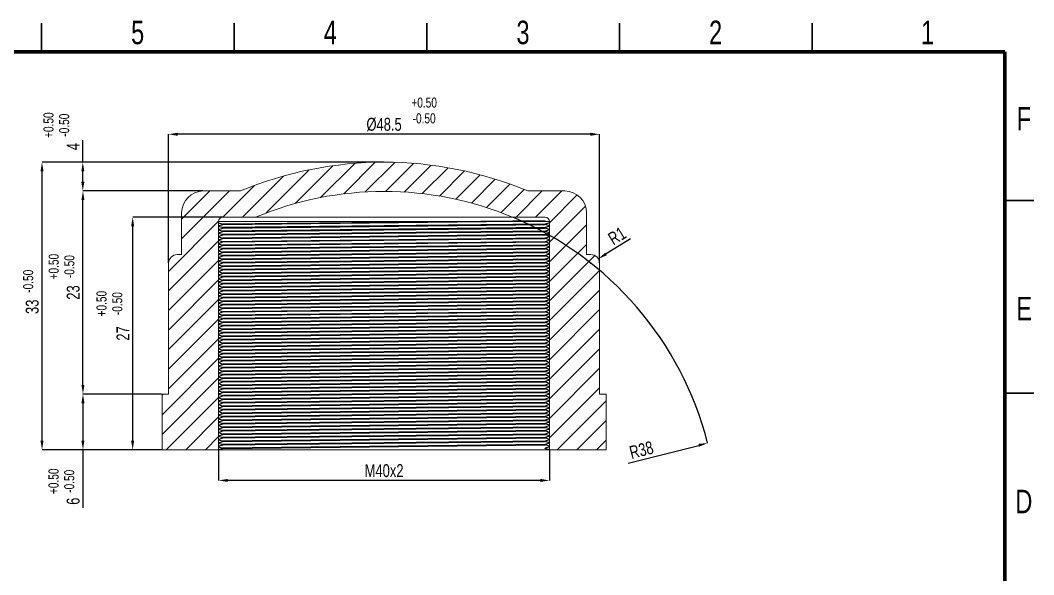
# Model space of a CAD drawing. Header units: millimetres. Extents: x 1357 to 1541, y 655 to 784.
# Drawn here: x 1424.6 to 1540.9, y 720.7 to 784.3 of the extents above; entities that cross this region are included whole.
import ezdxf

# ---------------------------------------------------------------- set-up
doc = ezdxf.new("R2010")
doc.units = ezdxf.units.MM
doc.styles.add('SLDTEXTSTYLE0', font='TXT', dxfattribs={"width": 0.75})
doc.dimstyles.new('SLDDIMSTYLE30', dxfattribs={"dimscale": 0.7, "dimtxt": 2.116667, "dimasz": 1.5, "dimexe": 0, "dimexo": 0.0625, "dimgap": 0.529167, "dimtad": 1, "dimdec": 0, "dimrnd": 1e-09, "dimzin": 12, "dimdsep": 46, "dimtxsty": 'SLDTEXTSTYLE0', "dimcen": 0.09, "dimadec": 0, "dimazin": 3, "dimtfac": 1, "dimtdec": 0, "dimtofl": 0, "dimtmove": 0, "dimatfit": 3, "dimfxl": 1, "dimfrac": 2, "dimtolj": 1, "dimtzin": 12, "dimarcsym": 0})

# ---------------------------------------------------------------- blocks, each defined once
blk = doc.blocks.new('*D10')
at = {"color": 0, "lineweight": -2, "transparency": 16777216}
for p, q in [((1447.34, 734.94), (1447.34, 731.48)), ((1485.34, 734.94), (1485.34, 731.48)), ((1484.29, 731.48), (1448.39, 731.48))]:
    blk.add_line(p, q, dxfattribs=at)
at = {"color": 0, "transparency": 16777216}
for points in [[(1448.39, 731.65), (1448.39, 731.3), (1447.34, 731.48)], [(1484.29, 731.65), (1484.29, 731.3), (1485.34, 731.48)]]:
    blk.add_solid(points, dxfattribs=at)
at = {"layer": 'Defpoints', "color": 0, "transparency": 16777216}
for p in [(1447.34, 734.99), (1485.34, 734.99), (1447.34, 731.48)]:
    blk.add_point(p, dxfattribs=at)
at = {"color": 0, "transparency": 16777216, "insert": (1466.34, 732.59), "char_height": 1.482, "attachment_point": 5, "style": 'SLDTEXTSTYLE0'}
blk.add_mtext('\\A1;M40x2', dxfattribs=at)
blk = doc.blocks.new('*D11')
at = {"color": 0, "lineweight": -2, "transparency": 16777216}
for p, q in [((1466.29, 767.98), (1427.06, 767.98)), ((1427.06, 736.04), (1427.06, 766.93)), ((1440.79, 734.99), (1427.06, 734.99))]:
    blk.add_line(p, q, dxfattribs=at)
at = {"color": 0, "transparency": 16777216}
for points in [[(1426.88, 766.93), (1427.23, 766.93), (1427.06, 767.98)], [(1426.88, 736.04), (1427.23, 736.04), (1427.06, 734.99)]]:
    blk.add_solid(points, dxfattribs=at)
at = {"layer": 'Defpoints', "color": 0, "transparency": 16777216}
for p in [(1427.06, 767.98), (1466.34, 767.98), (1440.84, 734.99)]:
    blk.add_point(p, dxfattribs=at)
at = {"color": 0, "transparency": 16777216, "insert": (1425.94, 751.4), "char_height": 1.482, "attachment_point": 5, "rotation": 90, "style": 'SLDTEXTSTYLE0'}
blk.add_mtext('\\A1;33', dxfattribs=at)
blk = doc.blocks.new('*D12')
at = {"color": 0, "lineweight": -2, "transparency": 16777216}
for p, q in [((1440.79, 741.39), (1431.76, 741.39)), ((1431.76, 740.34), (1431.76, 736.04)), ((1440.79, 734.99), (1431.76, 734.99)), ((1431.76, 734.99), (1431.76, 728.35))]:
    blk.add_line(p, q, dxfattribs=at)
at = {"color": 0, "transparency": 16777216}
for points in [[(1431.58, 740.34), (1431.93, 740.34), (1431.76, 741.39)], [(1431.58, 736.04), (1431.93, 736.04), (1431.76, 734.99)]]:
    blk.add_solid(points, dxfattribs=at)
at = {"layer": 'Defpoints', "color": 0, "transparency": 16777216}
for p in [(1431.76, 741.39), (1440.84, 741.39), (1440.84, 734.99)]:
    blk.add_point(p, dxfattribs=at)
at = {"color": 0, "transparency": 16777216, "insert": (1430.64, 729.09), "char_height": 1.482, "attachment_point": 5, "rotation": 90, "style": 'SLDTEXTSTYLE0'}
blk.add_mtext('\\A1;6', dxfattribs=at)
blk = doc.blocks.new('*D13')
at = {"color": 0, "lineweight": -2, "transparency": 16777216}
for p, q in [((1445.54, 764.69), (1431.76, 764.69)), ((1431.76, 742.44), (1431.76, 763.64)), ((1440.79, 741.39), (1431.76, 741.39))]:
    blk.add_line(p, q, dxfattribs=at)
at = {"color": 0, "transparency": 16777216}
for points in [[(1431.58, 763.64), (1431.93, 763.64), (1431.76, 764.69)], [(1431.58, 742.44), (1431.93, 742.44), (1431.76, 741.39)]]:
    blk.add_solid(points, dxfattribs=at)
at = {"layer": 'Defpoints', "color": 0, "transparency": 16777216}
for p in [(1431.76, 764.69), (1445.59, 764.69), (1440.84, 741.39)]:
    blk.add_point(p, dxfattribs=at)
at = {"color": 0, "transparency": 16777216, "insert": (1430.64, 753.04), "char_height": 1.482, "attachment_point": 5, "rotation": 90, "style": 'SLDTEXTSTYLE0'}
blk.add_mtext('\\A1;23', dxfattribs=at)
blk = doc.blocks.new('*D14')
at = {"color": 0, "lineweight": -2, "transparency": 16777216}
for p, q in [((1431.74, 767.98), (1431.74, 770.52)), ((1466.29, 767.98), (1431.74, 767.98)), ((1431.74, 765.74), (1431.74, 766.93)), ((1445.54, 764.69), (1431.74, 764.69))]:
    blk.add_line(p, q, dxfattribs=at)
at = {"color": 0, "transparency": 16777216}
for points in [[(1431.57, 766.93), (1431.92, 766.93), (1431.74, 767.98)], [(1431.57, 765.74), (1431.92, 765.74), (1431.74, 764.69)]]:
    blk.add_solid(points, dxfattribs=at)
at = {"layer": 'Defpoints', "color": 0, "transparency": 16777216}
for p in [(1431.74, 767.98), (1466.34, 767.98), (1445.59, 764.69)]:
    blk.add_point(p, dxfattribs=at)
at = {"color": 0, "transparency": 16777216, "insert": (1430.63, 769.78), "char_height": 1.482, "attachment_point": 5, "rotation": 90, "style": 'SLDTEXTSTYLE0'}
blk.add_mtext('\\A1;4', dxfattribs=at)
blk = doc.blocks.new('*D15')
at = {"color": 0, "lineweight": -2, "transparency": 16777216}
for p, q in [((1441.59, 756.43), (1441.59, 771.19)), ((1490.04, 771.19), (1442.64, 771.19)), ((1491.09, 756.43), (1491.09, 771.19))]:
    blk.add_line(p, q, dxfattribs=at)
at = {"color": 0, "transparency": 16777216}
for points in [[(1442.64, 771.37), (1442.64, 771.02), (1441.59, 771.19)], [(1490.04, 771.37), (1490.04, 771.02), (1491.09, 771.19)]]:
    blk.add_solid(points, dxfattribs=at)
at = {"layer": 'Defpoints', "color": 0, "transparency": 16777216}
for p in [(1441.59, 771.19), (1441.59, 756.39), (1491.09, 756.39)]:
    blk.add_point(p, dxfattribs=at)
at = {"color": 0, "transparency": 16777216, "insert": (1466.34, 772.31), "char_height": 1.4817, "attachment_point": 5, "style": 'SLDTEXTSTYLE0'}
blk.add_mtext('\\A1;%%C48.5', dxfattribs=at)
blk = doc.blocks.new('*D16')
at = {"color": 0, "lineweight": -2, "transparency": 16777216}
for p, q in [((1494.62, 759.18), (1491.83, 757.46)), ((1490.02, 756.39), (1490.15, 756.39)), ((1490.09, 756.32), (1490.09, 756.45))]:
    blk.add_line(p, q, dxfattribs=at)
at = {"color": 0, "transparency": 16777216}
blk.add_solid([(1491.74, 757.61), (1491.92, 757.31), (1490.94, 756.91)], dxfattribs=at)
at = {"layer": 'Defpoints', "color": 0, "transparency": 16777216}
for p in [(1490.94, 756.91), (1490.09, 756.39)]:
    blk.add_point(p, dxfattribs=at)
at = {"color": 0, "transparency": 16777216, "insert": (1493.09, 759.54), "char_height": 1.482, "attachment_point": 5, "rotation": 31.6717, "style": 'SLDTEXTSTYLE0'}
blk.add_mtext('\\A1;R1', dxfattribs=at)
blk = doc.blocks.new('*D17')
at = {"color": 0, "lineweight": -2, "transparency": 16777216}
blk.add_line((1494.37, 733.44), (1502.47, 735.5), dxfattribs=at)
blk.add_arc((1466.34, 726.3), 38.34, 14.2948, 67.3075, dxfattribs=at)
at = {"color": 0, "transparency": 16777216}
blk.add_solid([(1502.43, 735.67), (1502.51, 735.34), (1503.49, 735.76)], dxfattribs=at)
at = {"layer": 'Defpoints', "color": 0, "transparency": 16777216}
for p in [(1503.49, 735.76), (1466.34, 726.3)]:
    blk.add_point(p, dxfattribs=at)
at = {"color": 0, "transparency": 16777216, "insert": (1495.89, 734.97), "char_height": 1.482, "attachment_point": 5, "rotation": 14.2948, "style": 'SLDTEXTSTYLE0'}
blk.add_mtext('\\A1;R38', dxfattribs=at)
blk = doc.blocks.new('*D20')
at = {"color": 0, "lineweight": -2, "transparency": 16777216}
for p, q in [((1447.79, 761.69), (1437.47, 761.69)), ((1437.47, 736.04), (1437.47, 760.64)), ((1440.79, 734.99), (1437.47, 734.99))]:
    blk.add_line(p, q, dxfattribs=at)
at = {"color": 0, "transparency": 16777216}
for points in [[(1437.29, 760.64), (1437.64, 760.64), (1437.47, 761.69)], [(1437.29, 736.04), (1437.64, 736.04), (1437.47, 734.99)]]:
    blk.add_solid(points, dxfattribs=at)
at = {"layer": 'Defpoints', "color": 0, "transparency": 16777216}
for p in [(1437.47, 761.69), (1447.84, 761.69), (1440.84, 734.99)]:
    blk.add_point(p, dxfattribs=at)
at = {"color": 0, "transparency": 16777216, "insert": (1436.35, 748.34), "char_height": 1.482, "attachment_point": 5, "rotation": 90, "style": 'SLDTEXTSTYLE0'}
blk.add_mtext('\\A1;27', dxfattribs=at)

msp = doc.modelspace()

# ---------------------------------------------------------------- hatches: boundary and pattern name
at = {"linetype": 'Continuous', "lineweight": 20}
h = msp.add_hatch(dxfattribs=at)
h.set_pattern_fill('ANSI31', color=256, scale=0.5, style=0)
h.set_pattern_definition([(45, (928.941, 204.6465), (-1.122532, 1.122532), [])])
edge = h.paths.add_edge_path(flags=0)
edge.add_line((1440.84, 741.39), (1440.84, 734.99))
edge.add_line((1440.84, 734.99), (1447.34, 734.99))
edge.add_line((1447.34, 734.99), (1447.34, 761.19))
edge.add_arc((1447.84, 761.19), 0.5, 90, 180, ccw=False)
edge.add_line((1447.84, 761.69), (1451.59, 761.69))
edge.add_arc((1466.34, 726.3), 38.34, 67.3729, 112.6271, ccw=False)
edge.add_line((1481.09, 761.69), (1484.84, 761.69))
edge.add_arc((1484.84, 761.19), 0.5, 0, 90, ccw=False)
edge.add_line((1485.34, 761.19), (1485.34, 734.99))
edge.add_line((1485.34, 734.99), (1491.84, 734.99))
edge.add_line((1491.84, 734.99), (1491.84, 741.39))
edge.add_line((1491.84, 741.39), (1491.09, 741.39))
edge.add_line((1491.09, 741.39), (1491.09, 756.39))
edge.add_arc((1490.09, 756.39), 1, 0, 90)
edge.add_line((1490.09, 757.39), (1489.59, 757.39))
edge.add_line((1489.59, 757.39), (1489.59, 762.19))
edge.add_arc((1487.09, 762.19), 2.5, 0, 90)
edge.add_line((1487.09, 764.69), (1482.84, 764.69))
edge.add_arc((1466.34, 725.08), 42.91, 67.3836, 112.6164)
edge.add_line((1449.84, 764.69), (1445.59, 764.69))
edge.add_arc((1445.59, 762.19), 2.5, 90, 180)
edge.add_line((1443.09, 762.19), (1443.09, 757.39))
edge.add_line((1443.09, 757.39), (1442.59, 757.39))
edge.add_arc((1442.59, 756.39), 1, 90, 180)
edge.add_line((1441.59, 756.39), (1441.59, 741.39))
edge.add_line((1441.59, 741.39), (1440.84, 741.39))

# ---------------------------------------------------------------- linework, layer by layer
at = {"color": 7, "linetype": 'Continuous', "lineweight": 35}
for p, q in [((1427, 780.64), (1427, 783.96)), ((1449.13, 783.96), (1449.13, 780.64)), ((1449.13, 780.64), (1449.13, 783.96)), ((1471.25, 780.64), (1471.25, 783.96)), ((1493.38, 780.64), (1493.38, 783.96)), ((1515.5, 780.64), (1515.5, 783.96)), ((1537.62, 763.61), (1540.94, 763.61)), ((1537.62, 741.48), (1540.94, 741.48))]:
    msp.add_line(p, q, dxfattribs=at)
at = {"color": 7, "linetype": 'Continuous', "lineweight": 70}
for p, q in [((1360.63, 780.64), (1537.62, 780.64)), ((1537.62, 780.64), (1537.62, 658.08))]:
    msp.add_line(p, q, dxfattribs=at)
at = {"linetype": 'Continuous', "lineweight": 20}
for p, q in [((1445.59, 764.69), (1449.84, 764.69)), ((1482.84, 764.69), (1487.09, 764.69)), ((1443.09, 757.39), (1443.09, 762.19)), ((1447.34, 761.19), (1447.34, 734.99)), ((1485.34, 761.19), (1447.34, 761.19)), ((1451.59, 761.69), (1447.84, 761.69)), ((1481.09, 761.69), (1451.59, 761.69)), ((1484.84, 761.69), (1481.09, 761.69)), ((1485.34, 734.99), (1485.34, 761.19)), ((1489.59, 762.19), (1489.59, 757.39)), ((1442.59, 757.39), (1443.09, 757.39)), ((1489.59, 757.39), (1490.09, 757.39)), ((1441.59, 741.39), (1441.59, 756.39)), ((1491.09, 756.39), (1491.09, 741.39)), ((1440.84, 741.39), (1441.59, 741.39)), ((1440.84, 734.99), (1440.84, 741.39)), ((1491.09, 741.39), (1491.84, 741.39)), ((1491.84, 741.39), (1491.84, 734.99)), ((1447.34, 734.99), (1440.84, 734.99)), ((1485.34, 734.99), (1447.34, 734.99)), ((1491.84, 734.99), (1485.34, 734.99))]:
    msp.add_line(p, q, dxfattribs=at)
for p, q in [((1484.85, 761.28), (1447.82, 760.88)), ((1447.82, 760.85), (1484.85, 761.25)), ((1447.33, 761.05), (1447.82, 760.88)), ((1447.33, 760.68), (1447.82, 760.85)), ((1447.33, 760.65), (1447.82, 760.48)), ((1447.33, 760.28), (1447.82, 760.44)), ((1447.33, 760.24), (1447.82, 760.08)), ((1447.33, 759.88), (1447.82, 760.04)), ((1447.82, 760.85), (1447.82, 760.88)), ((1484.85, 760.88), (1447.82, 760.48)), ((1447.82, 760.44), (1484.85, 760.85)), ((1447.82, 760.44), (1447.82, 760.48)), ((1484.85, 760.48), (1447.82, 760.08)), ((1447.82, 760.04), (1484.85, 760.44)), ((1447.82, 760.04), (1447.82, 760.08)), ((1484.85, 760.08), (1447.82, 759.68)), ((1447.82, 759.64), (1484.85, 760.04)), ((1485.34, 761.05), (1484.86, 760.88)), ((1484.86, 760.85), (1484.86, 760.88)), ((1485.34, 760.68), (1484.86, 760.85)), ((1485.34, 760.65), (1484.86, 760.48)), ((1484.86, 760.44), (1484.86, 760.48)), ((1485.34, 760.28), (1484.86, 760.44)), ((1485.34, 760.24), (1484.86, 760.08)), ((1484.86, 760.04), (1484.86, 760.08)), ((1485.34, 759.88), (1484.86, 760.04)), ((1447.33, 759.84), (1447.82, 759.68)), ((1447.33, 759.48), (1447.82, 759.64)), ((1447.33, 759.44), (1447.82, 759.28)), ((1447.33, 759.08), (1447.82, 759.24)), ((1447.33, 759.04), (1447.82, 758.87)), ((1447.33, 758.67), (1447.82, 758.84)), ((1447.82, 759.64), (1447.82, 759.68)), ((1484.85, 759.68), (1447.82, 759.28)), ((1447.82, 759.24), (1484.85, 759.64)), ((1447.82, 759.24), (1447.82, 759.28)), ((1484.85, 759.28), (1447.82, 758.87)), ((1447.82, 758.84), (1484.85, 759.24)), ((1447.82, 758.84), (1447.82, 758.87)), ((1484.85, 758.87), (1447.82, 758.47)), ((1447.82, 758.44), (1484.85, 758.84)), ((1485.34, 759.84), (1484.86, 759.68)), ((1484.86, 759.64), (1484.86, 759.68)), ((1485.34, 759.48), (1484.86, 759.64)), ((1485.34, 759.44), (1484.86, 759.28)), ((1484.86, 759.24), (1484.86, 759.28)), ((1485.34, 759.08), (1484.86, 759.24)), ((1485.34, 759.04), (1484.86, 758.87)), ((1484.86, 758.84), (1484.86, 758.87)), ((1485.34, 758.67), (1484.86, 758.84)), ((1447.33, 758.64), (1447.82, 758.47)), ((1447.33, 758.27), (1447.82, 758.44)), ((1447.33, 758.24), (1447.82, 758.07)), ((1447.33, 757.87), (1447.82, 758.04)), ((1447.33, 757.83), (1447.82, 757.67)), ((1447.82, 758.44), (1447.82, 758.47)), ((1484.85, 758.47), (1447.82, 758.07)), ((1447.82, 758.04), (1484.85, 758.44)), ((1447.82, 758.04), (1447.82, 758.07)), ((1484.85, 758.07), (1447.82, 757.67)), ((1447.82, 757.63), (1484.85, 758.04)), ((1447.82, 757.63), (1447.82, 757.67)), ((1484.85, 757.67), (1447.82, 757.27)), ((1485.34, 758.64), (1484.86, 758.47)), ((1484.86, 758.44), (1484.86, 758.47)), ((1485.34, 758.27), (1484.86, 758.44)), ((1485.34, 758.24), (1484.86, 758.07)), ((1484.86, 758.04), (1484.86, 758.07)), ((1485.34, 757.87), (1484.86, 758.04)), ((1485.34, 757.83), (1484.86, 757.67)), ((1484.86, 757.63), (1484.86, 757.67)), ((1447.33, 757.47), (1447.82, 757.63)), ((1447.33, 757.43), (1447.82, 757.27)), ((1447.33, 757.07), (1447.82, 757.23)), ((1447.33, 757.03), (1447.82, 756.87)), ((1447.33, 756.67), (1447.82, 756.83)), ((1447.33, 756.63), (1447.82, 756.47)), ((1447.82, 757.23), (1484.85, 757.63)), ((1447.82, 757.23), (1447.82, 757.27)), ((1484.85, 757.27), (1447.82, 756.87)), ((1447.82, 756.83), (1484.85, 757.23)), ((1447.82, 756.83), (1447.82, 756.87)), ((1484.85, 756.87), (1447.82, 756.47)), ((1447.82, 756.43), (1484.85, 756.83)), ((1485.34, 757.47), (1484.86, 757.63)), ((1485.34, 757.43), (1484.86, 757.27)), ((1484.86, 757.23), (1484.86, 757.27)), ((1485.34, 757.07), (1484.86, 757.23)), ((1485.34, 757.03), (1484.86, 756.87)), ((1484.86, 756.83), (1484.86, 756.87)), ((1485.34, 756.67), (1484.86, 756.83)), ((1485.34, 756.63), (1484.86, 756.47)), ((1447.33, 756.27), (1447.82, 756.43)), ((1447.33, 756.23), (1447.82, 756.06)), ((1447.33, 755.86), (1447.82, 756.03)), ((1447.33, 755.83), (1447.82, 755.66)), ((1447.33, 755.46), (1447.82, 755.63)), ((1447.33, 755.43), (1447.82, 755.26)), ((1447.82, 756.43), (1447.82, 756.47)), ((1484.85, 756.47), (1447.82, 756.06)), ((1447.82, 756.03), (1484.85, 756.43)), ((1447.82, 756.03), (1447.82, 756.06)), ((1484.85, 756.06), (1447.82, 755.66)), ((1447.82, 755.63), (1484.85, 756.03)), ((1447.82, 755.63), (1447.82, 755.66)), ((1484.85, 755.66), (1447.82, 755.26)), ((1447.82, 755.22), (1484.85, 755.63)), ((1484.86, 756.43), (1484.86, 756.47)), ((1485.34, 756.27), (1484.86, 756.43)), ((1485.34, 756.23), (1484.86, 756.06)), ((1484.86, 756.03), (1484.86, 756.06)), ((1485.34, 755.86), (1484.86, 756.03)), ((1485.34, 755.83), (1484.86, 755.66)), ((1484.86, 755.63), (1484.86, 755.66)), ((1485.34, 755.46), (1484.86, 755.63)), ((1485.34, 755.43), (1484.86, 755.26)), ((1447.33, 755.06), (1447.82, 755.23)), ((1447.33, 755.02), (1447.82, 754.86)), ((1447.33, 754.66), (1447.82, 754.82)), ((1447.34, 754.62), (1447.82, 754.46)), ((1447.34, 754.26), (1447.82, 754.42)), ((1447.34, 754.22), (1447.82, 754.06)), ((1447.82, 755.23), (1447.82, 755.26)), ((1484.85, 755.26), (1447.82, 754.86)), ((1447.82, 754.82), (1484.85, 755.22)), ((1447.82, 754.82), (1447.82, 754.86)), ((1484.85, 754.86), (1447.82, 754.46)), ((1447.82, 754.42), (1484.85, 754.82)), ((1447.82, 754.42), (1447.82, 754.46)), ((1484.85, 754.46), (1447.82, 754.06)), ((1447.82, 754.02), (1484.85, 754.42)), ((1484.86, 755.23), (1484.86, 755.26)), ((1485.34, 755.06), (1484.86, 755.23)), ((1485.34, 755.02), (1484.86, 754.86)), ((1484.86, 754.82), (1484.86, 754.86)), ((1485.34, 754.66), (1484.86, 754.82)), ((1485.34, 754.62), (1484.86, 754.46)), ((1484.86, 754.42), (1484.86, 754.46)), ((1485.34, 754.26), (1484.86, 754.42)), ((1485.34, 754.22), (1484.86, 754.06)), ((1485.34, 754.62), (1485.34, 754.66)), ((1447.34, 753.86), (1447.82, 754.02)), ((1447.34, 753.82), (1447.82, 753.66)), ((1447.34, 753.45), (1447.82, 753.62)), ((1447.34, 753.42), (1447.82, 753.25)), ((1447.34, 753.05), (1447.82, 753.22)), ((1447.34, 753.02), (1447.82, 752.85)), ((1447.82, 754.02), (1447.82, 754.06)), ((1484.85, 754.06), (1447.82, 753.66)), ((1447.82, 753.62), (1484.85, 754.02)), ((1447.82, 753.62), (1447.82, 753.66)), ((1484.85, 753.66), (1447.82, 753.25)), ((1447.82, 753.22), (1484.85, 753.62)), ((1447.82, 753.22), (1447.82, 753.25)), ((1484.85, 753.25), (1447.82, 752.85)), ((1447.82, 752.82), (1484.85, 753.22)), ((1484.86, 754.02), (1484.86, 754.06)), ((1485.34, 753.86), (1484.86, 754.02)), ((1485.34, 753.82), (1484.86, 753.66)), ((1484.86, 753.62), (1484.86, 753.66)), ((1485.34, 753.45), (1484.86, 753.62)), ((1485.34, 753.42), (1484.86, 753.25)), ((1484.86, 753.22), (1484.86, 753.25)), ((1485.34, 753.05), (1484.86, 753.22)), ((1485.34, 753.02), (1484.86, 752.85)), ((1447.34, 752.65), (1447.82, 752.82)), ((1447.34, 752.62), (1447.82, 752.45)), ((1447.34, 752.25), (1447.82, 752.41)), ((1447.34, 752.21), (1447.82, 752.05)), ((1447.34, 751.85), (1447.82, 752.01)), ((1447.82, 752.82), (1447.82, 752.85)), ((1484.85, 752.85), (1447.82, 752.45)), ((1447.82, 752.41), (1484.85, 752.82)), ((1447.82, 752.41), (1447.82, 752.45)), ((1484.85, 752.45), (1447.82, 752.05)), ((1447.82, 752.01), (1484.85, 752.41)), ((1447.82, 752.01), (1447.82, 752.05)), ((1484.85, 752.05), (1447.82, 751.65)), ((1447.82, 751.61), (1484.85, 752.01)), ((1484.86, 752.82), (1484.86, 752.85)), ((1485.34, 752.65), (1484.86, 752.82)), ((1485.34, 752.62), (1484.86, 752.45)), ((1484.86, 752.41), (1484.86, 752.45)), ((1485.34, 752.25), (1484.86, 752.41)), ((1485.34, 752.21), (1484.86, 752.05)), ((1484.86, 752.01), (1484.86, 752.05)), ((1485.34, 751.85), (1484.86, 752.01)), ((1447.34, 751.81), (1447.82, 751.65)), ((1447.34, 751.45), (1447.82, 751.61)), ((1447.34, 751.41), (1447.82, 751.25)), ((1447.34, 751.05), (1447.82, 751.21)), ((1447.34, 751.01), (1447.82, 750.84)), ((1447.34, 750.64), (1447.82, 750.81)), ((1447.82, 751.61), (1447.82, 751.65)), ((1484.85, 751.65), (1447.82, 751.25)), ((1447.82, 751.21), (1484.85, 751.61)), ((1447.82, 751.21), (1447.82, 751.25)), ((1484.85, 751.25), (1447.82, 750.84)), ((1447.82, 750.81), (1484.85, 751.21)), ((1447.82, 750.81), (1447.82, 750.84)), ((1484.85, 750.84), (1447.82, 750.44)), ((1447.82, 750.41), (1484.85, 750.81)), ((1485.34, 751.81), (1484.86, 751.65)), ((1484.86, 751.61), (1484.86, 751.65)), ((1485.34, 751.45), (1484.86, 751.61)), ((1485.34, 751.41), (1484.86, 751.25)), ((1484.86, 751.21), (1484.86, 751.25)), ((1485.34, 751.05), (1484.86, 751.21)), ((1485.34, 751.01), (1484.86, 750.84)), ((1484.86, 750.81), (1484.86, 750.84)), ((1485.34, 750.64), (1484.86, 750.81)), ((1447.34, 750.61), (1447.82, 750.44)), ((1447.34, 750.24), (1447.82, 750.41)), ((1447.34, 750.21), (1447.82, 750.04)), ((1447.34, 749.84), (1447.82, 750.01)), ((1447.34, 749.8), (1447.82, 749.64)), ((1447.34, 749.44), (1447.82, 749.6)), ((1447.82, 750.41), (1447.82, 750.44)), ((1484.85, 750.44), (1447.82, 750.04)), ((1447.82, 750.01), (1484.85, 750.41)), ((1447.82, 750.01), (1447.82, 750.04)), ((1484.85, 750.04), (1447.82, 749.64)), ((1447.82, 749.6), (1484.85, 750.01)), ((1447.82, 749.6), (1447.82, 749.64)), ((1484.85, 749.64), (1447.82, 749.24)), ((1447.82, 749.2), (1484.85, 749.6)), ((1485.34, 750.61), (1484.86, 750.44)), ((1484.86, 750.41), (1484.86, 750.44)), ((1485.34, 750.24), (1484.86, 750.41)), ((1485.34, 750.21), (1484.86, 750.04)), ((1484.86, 750.01), (1484.86, 750.04)), ((1485.34, 749.84), (1484.86, 750.01)), ((1485.34, 749.8), (1484.86, 749.64)), ((1484.86, 749.6), (1484.86, 749.64)), ((1485.34, 749.44), (1484.86, 749.6)), ((1447.34, 749.4), (1447.82, 749.24)), ((1447.34, 749.04), (1447.82, 749.2)), ((1447.34, 749), (1447.82, 748.84)), ((1447.34, 748.64), (1447.82, 748.8)), ((1447.34, 748.6), (1447.82, 748.44)), ((1447.34, 748.24), (1447.82, 748.4)), ((1447.82, 749.2), (1447.82, 749.24)), ((1484.85, 749.24), (1447.82, 748.84)), ((1447.82, 748.8), (1484.85, 749.2)), ((1447.82, 748.8), (1447.82, 748.84)), ((1484.85, 748.84), (1447.82, 748.44)), ((1447.82, 748.4), (1484.85, 748.8)), ((1447.82, 748.4), (1447.82, 748.44)), ((1484.85, 748.44), (1447.82, 748.03)), ((1447.82, 748), (1484.85, 748.4)), ((1485.34, 749.4), (1484.86, 749.24)), ((1484.86, 749.2), (1484.86, 749.24)), ((1485.34, 749.04), (1484.86, 749.2)), ((1485.34, 749), (1484.86, 748.84)), ((1484.86, 748.8), (1484.86, 748.84)), ((1485.34, 748.64), (1484.86, 748.8)), ((1485.34, 748.6), (1484.86, 748.44)), ((1484.86, 748.4), (1484.86, 748.44)), ((1485.34, 748.24), (1484.86, 748.4)), ((1447.34, 748.2), (1447.82, 748.03)), ((1447.34, 747.83), (1447.82, 748)), ((1447.34, 747.8), (1447.82, 747.63)), ((1447.34, 747.43), (1447.82, 747.6)), ((1447.34, 747.4), (1447.82, 747.23)), ((1447.34, 747.03), (1447.82, 747.19)), ((1447.82, 748), (1447.82, 748.03)), ((1484.85, 748.03), (1447.82, 747.63)), ((1447.82, 747.6), (1484.85, 748)), ((1447.82, 747.6), (1447.82, 747.63)), ((1484.85, 747.63), (1447.82, 747.23)), ((1447.82, 747.2), (1484.85, 747.6)), ((1447.82, 747.19), (1447.82, 747.23)), ((1484.85, 747.23), (1447.82, 746.83)), ((1447.82, 746.79), (1484.85, 747.2)), ((1485.34, 748.2), (1484.85, 748.03)), ((1484.85, 748), (1484.85, 748.03)), ((1485.34, 747.83), (1484.85, 748)), ((1485.34, 747.8), (1484.85, 747.63)), ((1484.85, 747.6), (1484.85, 747.63)), ((1485.34, 747.43), (1484.85, 747.6)), ((1485.34, 747.4), (1484.85, 747.23)), ((1484.85, 747.19), (1484.85, 747.23)), ((1485.34, 747.03), (1484.85, 747.19)), ((1485.34, 748.2), (1485.34, 748.24)), ((1447.34, 746.99), (1447.82, 746.83)), ((1447.34, 746.63), (1447.82, 746.79)), ((1447.34, 746.59), (1447.82, 746.43)), ((1447.34, 746.23), (1447.82, 746.39)), ((1447.34, 746.19), (1447.82, 746.03)), ((1447.82, 746.79), (1447.82, 746.83)), ((1484.85, 746.83), (1447.82, 746.43)), ((1447.82, 746.39), (1484.85, 746.79)), ((1447.82, 746.39), (1447.82, 746.43)), ((1484.85, 746.43), (1447.82, 746.03)), ((1447.82, 745.99), (1484.85, 746.39)), ((1447.82, 745.99), (1447.82, 746.03)), ((1484.85, 746.03), (1447.82, 745.63)), ((1485.34, 746.99), (1484.85, 746.83)), ((1484.85, 746.79), (1484.85, 746.83)), ((1485.34, 746.63), (1484.85, 746.79)), ((1485.34, 746.59), (1484.85, 746.43)), ((1484.85, 746.39), (1484.85, 746.43)), ((1485.34, 746.23), (1484.85, 746.39)), ((1485.34, 746.19), (1484.85, 746.03)), ((1484.85, 745.99), (1484.85, 746.03)), ((1447.34, 745.83), (1447.82, 745.99)), ((1447.34, 745.79), (1447.82, 745.63)), ((1447.34, 745.42), (1447.82, 745.59)), ((1447.34, 745.39), (1447.82, 745.22)), ((1447.34, 745.02), (1447.82, 745.19)), ((1447.34, 744.99), (1447.82, 744.82)), ((1447.82, 745.59), (1484.85, 745.99)), ((1447.82, 745.59), (1447.82, 745.63)), ((1484.85, 745.63), (1447.82, 745.22)), ((1447.82, 745.19), (1484.85, 745.59)), ((1447.82, 745.19), (1447.82, 745.22)), ((1484.85, 745.22), (1447.82, 744.82)), ((1447.82, 744.79), (1484.85, 745.19)), ((1485.34, 745.83), (1484.85, 745.99)), ((1485.34, 745.79), (1484.85, 745.63)), ((1484.85, 745.59), (1484.85, 745.63)), ((1485.34, 745.42), (1484.85, 745.59)), ((1485.34, 745.39), (1484.85, 745.22)), ((1484.85, 745.19), (1484.85, 745.22)), ((1485.34, 745.02), (1484.85, 745.19)), ((1485.34, 744.99), (1484.85, 744.82)), ((1447.34, 744.62), (1447.82, 744.79)), ((1447.34, 744.59), (1447.82, 744.42)), ((1447.34, 744.22), (1447.82, 744.38)), ((1447.34, 744.18), (1447.82, 744.02)), ((1447.34, 743.82), (1447.82, 743.98)), ((1447.34, 743.78), (1447.82, 743.62)), ((1447.82, 744.79), (1447.82, 744.82)), ((1484.85, 744.82), (1447.82, 744.42)), ((1447.82, 744.38), (1484.85, 744.79)), ((1447.82, 744.38), (1447.82, 744.42)), ((1484.85, 744.42), (1447.82, 744.02)), ((1447.82, 743.98), (1484.85, 744.38)), ((1447.82, 743.98), (1447.82, 744.02)), ((1484.85, 744.02), (1447.82, 743.62)), ((1447.82, 743.58), (1484.85, 743.98)), ((1484.85, 744.79), (1484.85, 744.82)), ((1485.34, 744.62), (1484.85, 744.79)), ((1485.34, 744.59), (1484.85, 744.42)), ((1484.85, 744.38), (1484.85, 744.42)), ((1485.34, 744.22), (1484.85, 744.38)), ((1485.34, 744.18), (1484.85, 744.02)), ((1484.85, 743.98), (1484.85, 744.02)), ((1485.34, 743.82), (1484.85, 743.98)), ((1485.34, 743.78), (1484.85, 743.62)), ((1447.34, 743.42), (1447.82, 743.58)), ((1447.34, 743.38), (1447.82, 743.22)), ((1447.34, 743.02), (1447.82, 743.18)), ((1447.34, 742.98), (1447.82, 742.81)), ((1447.34, 742.61), (1447.82, 742.78)), ((1447.34, 742.58), (1447.82, 742.41)), ((1447.82, 743.58), (1447.82, 743.62)), ((1484.85, 743.62), (1447.82, 743.22)), ((1447.82, 743.18), (1484.85, 743.58)), ((1447.82, 743.18), (1447.82, 743.22)), ((1484.85, 743.22), (1447.82, 742.82)), ((1447.82, 742.78), (1484.85, 743.18)), ((1484.85, 742.82), (1447.82, 742.41)), ((1447.82, 742.78), (1447.82, 742.81)), ((1447.82, 742.38), (1484.85, 742.78)), ((1484.85, 743.58), (1484.85, 743.62)), ((1485.34, 743.42), (1484.85, 743.58)), ((1485.34, 743.38), (1484.85, 743.22)), ((1484.85, 743.18), (1484.85, 743.22)), ((1485.34, 743.02), (1484.85, 743.18)), ((1485.34, 742.98), (1484.85, 742.81)), ((1484.85, 742.78), (1484.85, 742.81)), ((1485.34, 742.61), (1484.85, 742.78)), ((1485.34, 742.58), (1484.85, 742.41)), ((1447.34, 742.21), (1447.82, 742.38)), ((1447.34, 742.18), (1447.82, 742.01)), ((1447.34, 741.81), (1447.82, 741.98)), ((1447.34, 741.77), (1447.82, 741.61)), ((1447.34, 741.41), (1447.82, 741.57)), ((1447.34, 741.37), (1447.82, 741.21)), ((1447.82, 742.38), (1447.82, 742.41)), ((1484.85, 742.41), (1447.82, 742.01)), ((1447.82, 741.98), (1484.85, 742.38)), ((1447.82, 741.98), (1447.82, 742.01)), ((1484.85, 742.01), (1447.82, 741.61)), ((1447.82, 741.57), (1484.85, 741.98)), ((1447.82, 741.57), (1447.82, 741.61)), ((1484.85, 741.61), (1447.82, 741.21)), ((1447.82, 741.17), (1484.85, 741.57)), ((1484.85, 742.38), (1484.85, 742.41)), ((1485.34, 742.21), (1484.85, 742.38)), ((1485.34, 742.18), (1484.85, 742.01)), ((1484.85, 741.98), (1484.85, 742.01)), ((1485.34, 741.81), (1484.85, 741.98)), ((1485.34, 741.77), (1484.85, 741.61)), ((1484.85, 741.57), (1484.85, 741.61)), ((1485.34, 741.41), (1484.85, 741.57)), ((1485.34, 741.37), (1484.85, 741.21)), ((1485.34, 741.77), (1485.34, 741.81)), ((1447.34, 741.01), (1447.82, 741.17)), ((1447.34, 740.97), (1447.82, 740.81)), ((1447.34, 740.61), (1447.82, 740.77)), ((1447.34, 740.57), (1447.82, 740.41)), ((1447.34, 740.2), (1447.82, 740.37)), ((1447.82, 741.17), (1447.82, 741.21)), ((1484.85, 741.21), (1447.82, 740.81)), ((1447.82, 740.77), (1484.85, 741.17)), ((1447.82, 740.77), (1447.82, 740.81)), ((1484.85, 740.81), (1447.82, 740.41)), ((1447.82, 740.37), (1484.85, 740.77)), ((1447.82, 740.37), (1447.82, 740.41)), ((1484.85, 740.41), (1447.82, 740)), ((1447.82, 739.97), (1484.85, 740.37)), ((1484.85, 741.17), (1484.85, 741.21)), ((1485.34, 741.01), (1484.85, 741.17)), ((1485.34, 740.97), (1484.85, 740.81)), ((1484.85, 740.77), (1484.85, 740.81)), ((1485.34, 740.61), (1484.85, 740.77)), ((1485.34, 740.57), (1484.85, 740.41)), ((1484.85, 740.37), (1484.85, 740.41)), ((1485.34, 740.2), (1484.85, 740.37)), ((1447.34, 740.17), (1447.82, 740)), ((1447.34, 739.8), (1447.82, 739.97)), ((1447.34, 739.77), (1447.82, 739.6)), ((1447.34, 739.4), (1447.82, 739.57)), ((1447.34, 739.37), (1447.82, 739.2)), ((1447.34, 739), (1447.82, 739.16)), ((1447.82, 739.97), (1447.82, 740)), ((1484.85, 740), (1447.82, 739.6)), ((1447.82, 739.57), (1484.85, 739.97)), ((1447.82, 739.57), (1447.82, 739.6)), ((1484.85, 739.6), (1447.82, 739.2)), ((1447.82, 739.16), (1484.85, 739.57)), ((1447.82, 739.16), (1447.82, 739.2)), ((1484.85, 739.2), (1447.82, 738.8)), ((1447.82, 738.76), (1484.85, 739.16)), ((1485.34, 740.17), (1484.85, 740)), ((1484.85, 739.97), (1484.85, 740)), ((1485.34, 739.8), (1484.85, 739.97)), ((1485.34, 739.77), (1484.85, 739.6)), ((1484.85, 739.57), (1484.85, 739.6)), ((1485.34, 739.4), (1484.85, 739.57)), ((1485.34, 739.37), (1484.85, 739.2)), ((1484.85, 739.16), (1484.85, 739.2)), ((1485.34, 739), (1484.85, 739.16)), ((1447.34, 738.96), (1447.82, 738.8)), ((1447.34, 738.6), (1447.82, 738.76)), ((1447.34, 738.56), (1447.82, 738.4)), ((1447.34, 738.2), (1447.82, 738.36)), ((1447.34, 738.16), (1447.82, 738)), ((1447.34, 737.8), (1447.82, 737.96)), ((1447.82, 738.76), (1447.82, 738.8)), ((1484.85, 738.8), (1447.82, 738.4)), ((1447.82, 738.36), (1484.85, 738.76)), ((1447.82, 738.36), (1447.82, 738.4)), ((1484.85, 738.4), (1447.82, 738)), ((1447.82, 737.96), (1484.85, 738.36)), ((1447.82, 737.96), (1447.82, 738)), ((1484.85, 738), (1447.82, 737.6)), ((1447.82, 737.56), (1484.85, 737.96)), ((1485.34, 738.96), (1484.85, 738.8)), ((1484.85, 738.76), (1484.85, 738.8)), ((1485.34, 738.6), (1484.85, 738.76)), ((1485.34, 738.56), (1484.85, 738.4)), ((1484.85, 738.36), (1484.85, 738.4)), ((1485.34, 738.2), (1484.85, 738.36)), ((1485.34, 738.16), (1484.85, 738)), ((1484.85, 737.96), (1484.85, 738)), ((1485.34, 737.8), (1484.85, 737.96)), ((1447.34, 737.76), (1447.82, 737.6)), ((1447.34, 737.39), (1447.82, 737.56)), ((1447.34, 737.36), (1447.82, 737.19)), ((1447.34, 736.99), (1447.82, 737.16)), ((1447.34, 736.96), (1447.82, 736.79)), ((1447.34, 736.59), (1447.82, 736.76)), ((1447.82, 737.56), (1447.82, 737.6)), ((1484.85, 737.6), (1447.82, 737.19)), ((1447.82, 737.16), (1484.85, 737.56)), ((1447.82, 737.16), (1447.82, 737.19)), ((1484.85, 737.19), (1447.82, 736.79)), ((1447.82, 736.76), (1484.85, 737.16)), ((1447.82, 736.76), (1447.82, 736.79)), ((1484.85, 736.79), (1447.82, 736.39)), ((1447.82, 736.35), (1484.85, 736.76)), ((1485.34, 737.76), (1484.85, 737.6)), ((1484.85, 737.56), (1484.85, 737.6)), ((1485.34, 737.39), (1484.85, 737.56)), ((1485.34, 737.36), (1484.85, 737.19)), ((1484.85, 737.16), (1484.85, 737.19)), ((1485.34, 736.99), (1484.85, 737.16)), ((1485.34, 736.96), (1484.85, 736.79)), ((1484.85, 736.76), (1484.85, 736.79)), ((1485.34, 736.59), (1484.85, 736.76)), ((1485.34, 736.96), (1485.34, 736.99)), ((1447.34, 736.56), (1447.82, 736.39)), ((1447.34, 736.19), (1447.82, 736.35)), ((1447.34, 736.15), (1447.82, 735.99)), ((1447.34, 735.79), (1447.82, 735.95)), ((1447.34, 735.75), (1447.82, 735.59)), ((1447.34, 735.39), (1447.82, 735.55)), ((1447.82, 736.35), (1447.82, 736.39)), ((1484.85, 736.39), (1447.82, 735.99)), ((1447.82, 735.95), (1484.85, 736.35)), ((1447.82, 735.95), (1447.82, 735.99)), ((1484.85, 735.99), (1447.82, 735.59)), ((1447.82, 735.55), (1484.85, 735.95)), ((1447.82, 735.55), (1447.82, 735.59)), ((1484.85, 735.59), (1447.82, 735.19)), ((1447.82, 735.15), (1484.85, 735.55)), ((1485.34, 736.56), (1484.85, 736.39)), ((1484.85, 736.35), (1484.85, 736.39)), ((1485.34, 736.19), (1484.85, 736.35)), ((1485.34, 736.15), (1484.85, 735.99)), ((1484.85, 735.95), (1484.85, 735.99)), ((1485.34, 735.79), (1484.85, 735.95)), ((1485.34, 735.75), (1484.85, 735.59)), ((1484.85, 735.55), (1484.85, 735.59)), ((1485.34, 735.39), (1484.85, 735.55)), ((1485.34, 736.56), (1485.34, 736.59)), ((1485.34, 736.15), (1485.34, 736.19)), ((1485.34, 735.75), (1485.34, 735.79)), ((1447.34, 735.35), (1447.82, 735.19)), ((1447.82, 735.15), (1447.34, 734.99)), ((1447.82, 735.15), (1447.82, 735.19)), ((1485.34, 735.35), (1484.85, 735.19)), ((1484.85, 735.15), (1484.85, 735.19)), ((1485.34, 734.99), (1484.85, 735.15)), ((1485.34, 735.35), (1485.34, 735.39))]:
    msp.add_line(p, q)
for centre, radius, start, end in [((1466.34, 725.08), 42.91, 67.3836, 112.6164), ((1445.59, 762.19), 2.5, 90, 180), ((1466.34, 726.3), 38.34, 67.3729, 112.6271), ((1487.09, 762.19), 2.5, 0, 90), ((1447.84, 761.19), 0.5, 90, 180), ((1484.84, 761.19), 0.5, 0, 90), ((1442.59, 756.39), 1, 90, 180), ((1490.09, 756.39), 1, 0, 90)]:
    msp.add_arc(centre, radius, start, end, dxfattribs=at)

# ---------------------------------------------------------------- texts
at = {"color": 7, "linetype": 'Continuous', "lineweight": 0, "char_height": 2.7, "attachment_point": 2, "style": 'SLDTEXTSTYLE0'}
for s, insert in [('5', (1438.04, 784.23)), ('4', (1460.16, 784.23)), ('3', (1482.29, 784.23)), ('2', (1504.41, 784.23)), ('1', (1528.75, 784.23)), ('F', (1539.81, 774.33)), ('E', (1539.84, 752.54)), ('D', (1539.81, 730.41))]:
    msp.add_mtext(s, dxfattribs=dict(at, insert=insert))
at = {"color": 7, "linetype": 'Continuous', "lineweight": 18, "char_height": 1.156, "attachment_point": 2, "style": 'SLDTEXTSTYLE0'}
for s, insert in [('\\A1;+0.50', (1470.94, 775.41)), ('\\A1;-0.50', (1470.94, 773.6))]:
    msp.add_mtext(s, dxfattribs=dict(at, insert=insert))
at = {"color": 7, "linetype": 'Continuous', "lineweight": 18, "char_height": 1.156, "attachment_point": 2, "rotation": 90, "style": 'SLDTEXTSTYLE0'}
for s, insert in [('\\A1;+0.50', (1427.22, 772.24)), ('\\A1;-0.50', (1429.02, 772.24)), ('\\A1;+0.50', (1427.82, 756.01)), ('\\A1;-0.50', (1429.62, 756.01)), ('\\A1;-0.50', (1424.89, 754.33)), ('\\A1;+0.50', (1433.31, 751.76)), ('\\A1;-0.50', (1435.12, 751.76)), ('\\A1;+0.50', (1427.8, 731.38)), ('\\A1;-0.50', (1429.6, 731.38))]:
    msp.add_mtext(s, dxfattribs=dict(at, insert=insert))

# ---------------------------------------------------------------- dimensions: what is measured, and where the dimension line sits
for base, p1, p2, text, picture, middle in [((1441.59, 771.19), (1491.09, 756.39), (1441.59, 756.39), '%%C48.5', '*D15', (1466.34, 772.31)), ((1447.34, 731.48), (1485.34, 734.99), (1447.34, 734.99), 'M40x2', '*D10', (1466.34, 732.59))]:
    dim = msp.add_linear_dim(base=base, p1=p1, p2=p2, text=text, dimstyle='SLDDIMSTYLE30')
    dim.commit()
    dim.dimension.update_dxf_attribs({"geometry": picture, "text_midpoint": middle})
dim = msp.add_linear_dim(base=(1431.74, 767.98), p1=(1445.59, 764.69), p2=(1466.34, 767.98), angle=90, text='4', dimstyle='SLDDIMSTYLE30')
dim.commit()
dim.dimension.update_dxf_attribs({"geometry": '*D14', "text_midpoint": (1431.74, 769.78), "dimtype": 160})
for base, p2, picture, middle in [((1427.06, 767.98), (1466.34, 767.98), '*D11', (1427.06, 751.4)), ((1431.76, 741.39), (1440.84, 741.39), '*D12', (1431.76, 729.09))]:
    dim = msp.add_linear_dim(base=base, p1=(1440.84, 734.99), p2=p2, angle=90, dimstyle='SLDDIMSTYLE30')
    dim.commit()
    dim.dimension.update_dxf_attribs({"geometry": picture, "text_midpoint": middle, "dimtype": 160})
dim = msp.add_linear_dim(base=(1431.76, 764.69), p1=(1440.84, 741.39), p2=(1445.59, 764.69), angle=90, dimstyle='SLDDIMSTYLE30')
dim.commit()
dim.dimension.update_dxf_attribs({"geometry": '*D13', "text_midpoint": (1430.64, 753.04)})
dim = msp.add_linear_dim(base=(1437.47, 761.69), p1=(1440.84, 734.99), p2=(1447.84, 761.69), angle=90, text='27', dimstyle='SLDDIMSTYLE30')
dim.commit()
dim.dimension.update_dxf_attribs({"geometry": '*D20', "text_midpoint": (1436.35, 748.34)})
dim = msp.add_radius_dim(center=(1466.34, 726.3), mpoint=(1503.49, 735.76), dimstyle='SLDDIMSTYLE30')
dim.commit()
dim.dimension.update_dxf_attribs({"geometry": '*D17', "text_midpoint": (1496.16, 733.9), "dimtype": 164})
dim = msp.add_radius_dim(center=(1490.09, 756.39), mpoint=(1490.94, 756.91), dimstyle='SLDDIMSTYLE30')
dim.commit()
dim.dimension.update_dxf_attribs({"geometry": '*D16', "text_midpoint": (1493.09, 759.54)})

doc.saveas('drawing.dxf')
